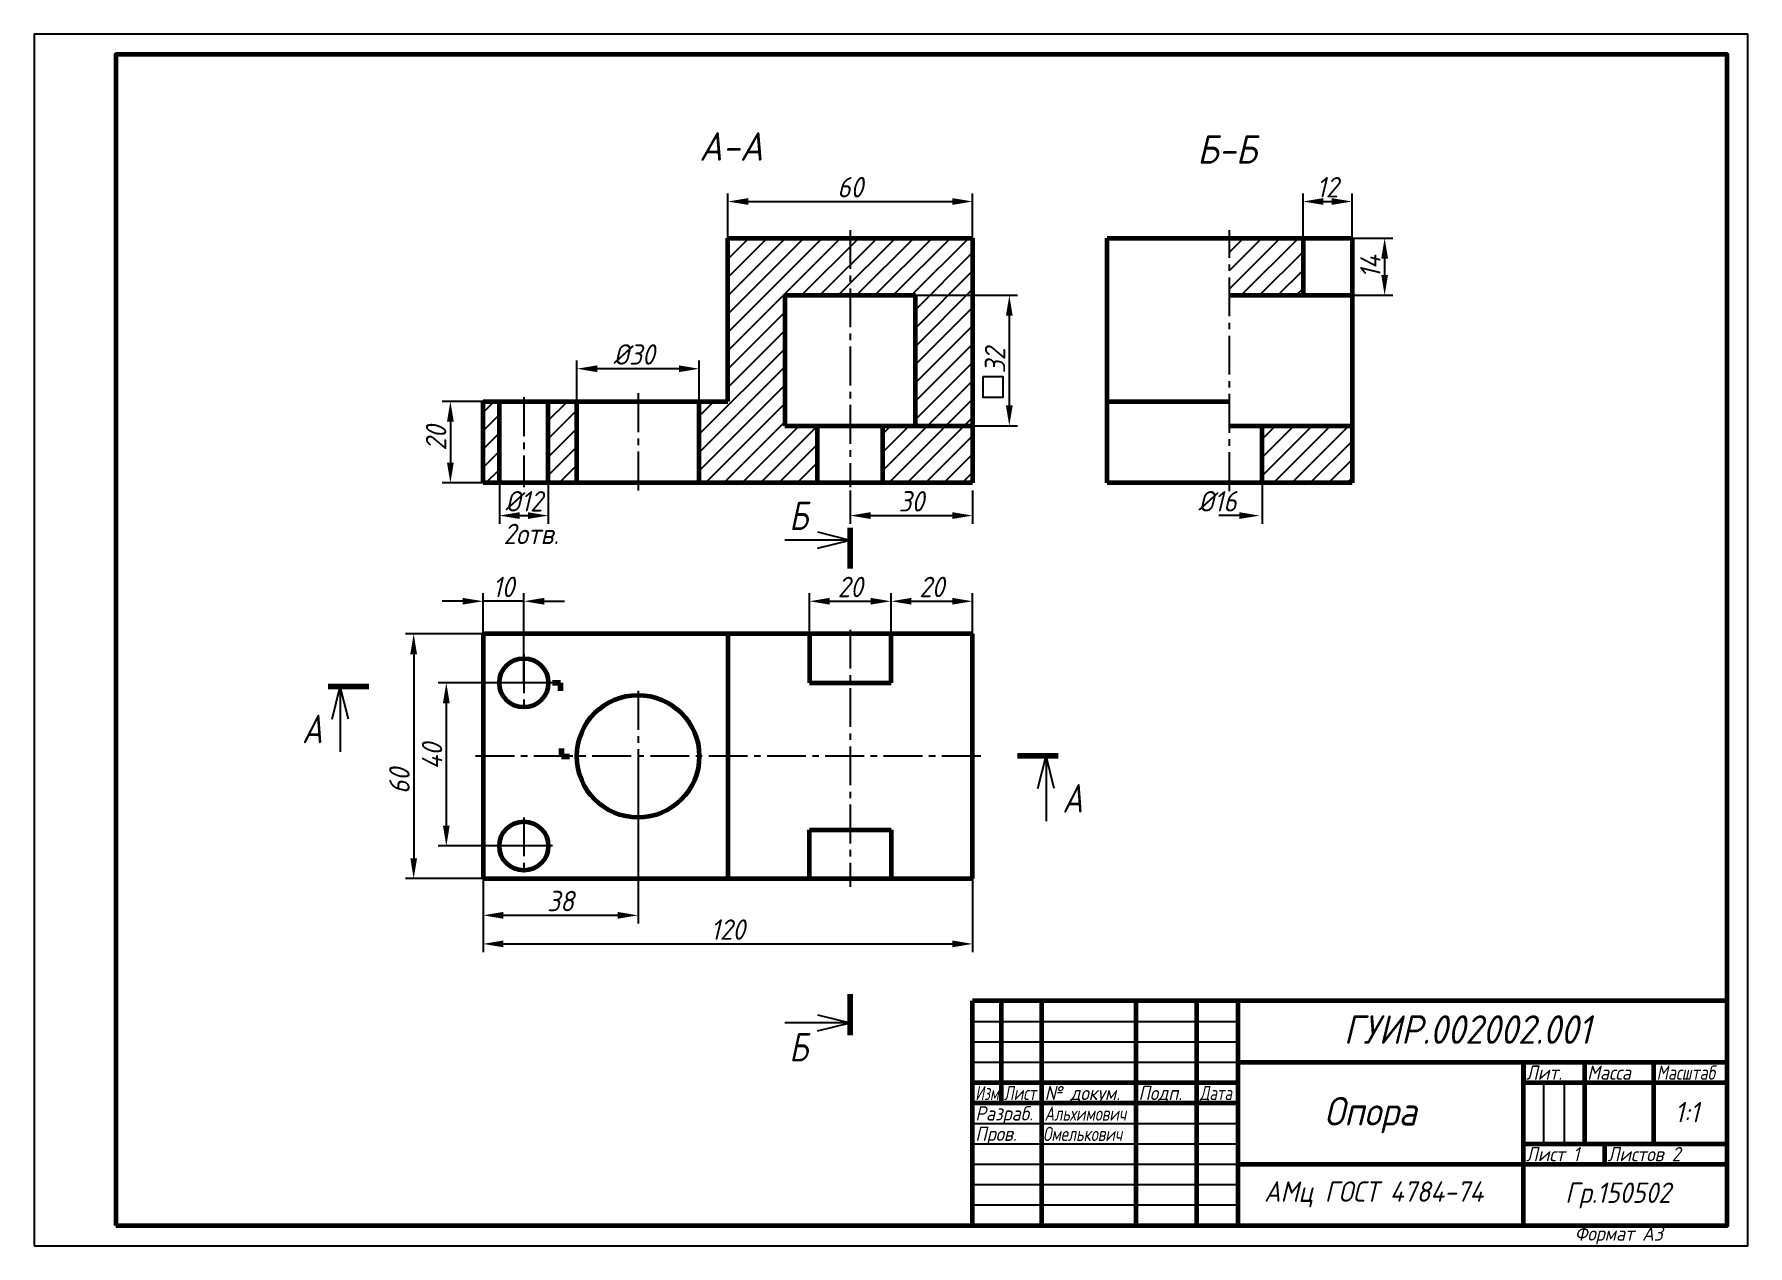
# Model space of a CAD drawing. Header units: millimetres. Extents: x 0 to 420, y 0 to 297.
import ezdxf

# ---------------------------------------------------------------- set-up
doc = ezdxf.new("R2010")
doc.units = ezdxf.units.MM
doc.header["$LTSCALE"] = 0.5
doc.linetypes.add('осевая2', pattern=[28.575, 19.05, -3.175, 3.175, -3.175])
doc.layers.get('0').update_dxf_attribs({"lineweight": 60})
doc.layers.get('Defpoints').update_dxf_attribs({"color": 5})
doc.layers.add('1-оси', color=1, linetype='осевая2')
doc.layers.add('3-размеры', color=6, linetype='Continuous')
doc.layers.add('2-штриховка', color=7, linetype='Continuous', true_color=0x00c7c7)
doc.layers.add('4-текст', color=7, linetype='Continuous', true_color=0x00ad00)
doc.styles.get("Standard").update_dxf_attribs({"font": 'ISOCPEUI.TTF', "width": 0.9})
doc.dimstyles.new('Standart', dxfattribs={"dimtxt": 5, "dimasz": 5, "dimexe": 2, "dimexo": 0, "dimgap": 1, "dimtad": 1, "dimtoh": 1, "dimdec": 0, "dimtxsty": 'Standard', "dimcen": 2.5, "dimadec": 0, "dimazin": 0, "dimtfac": 1, "dimtdec": 0, "dimtmove": 0, "dimatfit": 3, "dimldrblk": 'DOTSMALL', "dimfxl": 1, "dimarcsym": 0})

# ---------------------------------------------------------------- blocks, each defined once
blk = doc.blocks.new('*D2')
at = {"layer": '3-размеры', "color": 0, "lineweight": -2, "transparency": 16777216}
for p, q in [((170, 247), (170, 258)), ((230, 247), (230, 258)), ((175, 256), (225, 256))]:
    blk.add_line(p, q, dxfattribs=at)
at = {"layer": '3-размеры', "color": 0, "transparency": 16777216}
for points in [[(175, 256.83), (175, 255.17), (170, 256)], [(225, 256.83), (225, 255.17), (230, 256)]]:
    blk.add_solid(points, dxfattribs=at)
at = {"layer": 'Defpoints', "color": 0, "transparency": 16777216}
for p in [(230, 256), (170, 247), (230, 247)]:
    blk.add_point(p, dxfattribs=at)
at = {"layer": '3-размеры', "color": 0, "transparency": 16777216, "insert": (200, 259.5), "char_height": 5, "attachment_point": 5}
blk.add_mtext('60', dxfattribs=at)
blk = doc.blocks.new('_DotSmall')
at = {"color": 0, "linetype": 'ByBlock', "const_width": 0.5}
blk.add_lwpolyline([(-0.0625, 0, 1), (0.0625, 0, 1)], format="xyb", close=True, dxfattribs=at)
blk = doc.blocks.new('*D3')
at = {"layer": '3-размеры', "color": 0, "lineweight": -2, "transparency": 16777216}
for p, q in [((110, 207), (100, 207)), ((102, 202), (102, 192)), ((110, 187), (100, 187))]:
    blk.add_line(p, q, dxfattribs=at)
at = {"layer": '3-размеры', "color": 0, "transparency": 16777216}
for points in [[(101.17, 202), (102.83, 202), (102, 207)], [(101.17, 192), (102.83, 192), (102, 187)]]:
    blk.add_solid(points, dxfattribs=at)
at = {"layer": 'Defpoints', "color": 0, "transparency": 16777216}
for p in [(110, 207), (102, 187), (110, 187)]:
    blk.add_point(p, dxfattribs=at)
at = {"layer": '3-размеры', "color": 0, "transparency": 16777216, "insert": (98.5, 198), "char_height": 5, "attachment_point": 5, "rotation": 90}
blk.add_mtext('20', dxfattribs=at)
blk = doc.blocks.new('*D4')
at = {"layer": '3-размеры', "color": 0, "lineweight": -2, "transparency": 16777216}
for p, q in [((114, 187), (114, 177)), ((126, 187), (126, 177)), ((119, 179), (121, 179))]:
    blk.add_line(p, q, dxfattribs=at)
at = {"layer": '3-размеры', "color": 0, "transparency": 16777216}
for points in [[(119, 179.83), (119, 178.17), (114, 179)], [(121, 179.83), (121, 178.17), (126, 179)]]:
    blk.add_solid(points, dxfattribs=at)
at = {"layer": 'Defpoints', "color": 0, "transparency": 16777216}
for p in [(114, 187), (126, 187), (126, 179)]:
    blk.add_point(p, dxfattribs=at)
at = {"layer": '3-размеры', "color": 0, "transparency": 16777216, "insert": (120, 182.5), "char_height": 5, "attachment_point": 5}
blk.add_mtext('%%C12', dxfattribs=at)
blk = doc.blocks.new('*D5')
at = {"layer": '3-размеры', "color": 0, "lineweight": -2, "transparency": 16777216}
for p, q in [((133, 187), (133, 217)), ((158, 215), (138, 215)), ((163, 187), (163, 217))]:
    blk.add_line(p, q, dxfattribs=at)
at = {"layer": '3-размеры', "color": 0, "transparency": 16777216}
for points in [[(138, 215.83), (138, 214.17), (133, 215)], [(158, 215.83), (158, 214.17), (163, 215)]]:
    blk.add_solid(points, dxfattribs=at)
at = {"layer": 'Defpoints', "color": 0, "transparency": 16777216}
for p in [(133, 215), (133, 187), (163, 187)]:
    blk.add_point(p, dxfattribs=at)
at = {"layer": '3-размеры', "color": 0, "transparency": 16777216, "insert": (147, 218.5), "char_height": 5, "attachment_point": 5}
blk.add_mtext('%%C30', dxfattribs=at)
blk = doc.blocks.new('*D6')
at = {"layer": '3-размеры', "color": 0, "lineweight": -2, "transparency": 16777216}
for p, q in [((216, 233), (241, 233)), ((239, 228), (239, 206)), ((216, 201), (241, 201))]:
    blk.add_line(p, q, dxfattribs=at)
at = {"layer": '3-размеры', "color": 0, "transparency": 16777216}
for points in [[(238.17, 228), (239.83, 228), (239, 233)], [(238.17, 206), (239.83, 206), (239, 201)]]:
    blk.add_solid(points, dxfattribs=at)
at = {"layer": 'Defpoints', "color": 0, "transparency": 16777216}
for p in [(216, 233), (216, 201), (239, 201)]:
    blk.add_point(p, dxfattribs=at)
at = {"layer": '3-размеры', "color": 0, "transparency": 16777216, "insert": (235.5, 217), "char_height": 5, "attachment_point": 5, "rotation": 90}
blk.add_mtext('32', dxfattribs=at)
blk = doc.blocks.new('*D7')
at = {"layer": '3-размеры', "color": 0, "lineweight": -2, "transparency": 16777216}
for p, q in [((323, 247), (333, 247)), ((331, 242), (331, 238)), ((323, 233), (333, 233))]:
    blk.add_line(p, q, dxfattribs=at)
at = {"layer": '3-размеры', "color": 0, "transparency": 16777216}
for points in [[(330.17, 242), (331.83, 242), (331, 247)], [(330.17, 238), (331.83, 238), (331, 233)]]:
    blk.add_solid(points, dxfattribs=at)
at = {"layer": 'Defpoints', "color": 0, "transparency": 16777216}
for p in [(323, 247), (323, 233), (331, 233)]:
    blk.add_point(p, dxfattribs=at)
at = {"layer": '3-размеры', "color": 0, "transparency": 16777216, "insert": (327.5, 240), "char_height": 5, "attachment_point": 5, "rotation": 90}
blk.add_mtext('14', dxfattribs=at)
blk = doc.blocks.new('*D8')
at = {"layer": '3-размеры', "color": 0, "lineweight": -2, "transparency": 16777216}
for p, q in [((110, 150), (91, 150)), ((93, 145), (93, 95)), ((110, 90), (91, 90))]:
    blk.add_line(p, q, dxfattribs=at)
at = {"layer": '3-размеры', "color": 0, "transparency": 16777216}
for points in [[(92.17, 145), (93.83, 145), (93, 150)], [(92.17, 95), (93.83, 95), (93, 90)]]:
    blk.add_solid(points, dxfattribs=at)
at = {"layer": 'Defpoints', "color": 0, "transparency": 16777216}
for p in [(110, 150), (93, 90), (110, 90)]:
    blk.add_point(p, dxfattribs=at)
at = {"layer": '3-размеры', "color": 0, "transparency": 16777216, "insert": (89.5, 113.91), "char_height": 5, "attachment_point": 5, "rotation": 90}
blk.add_mtext('60', dxfattribs=at)
blk = doc.blocks.new('*D9')
at = {"layer": '3-размеры', "color": 0, "lineweight": -2, "transparency": 16777216}
for p, q in [((110, 150), (110, 160)), ((120, 138), (120, 160)), ((105, 158), (100, 158)), ((120, 158), (110, 158)), ((125, 158), (130, 158))]:
    blk.add_line(p, q, dxfattribs=at)
at = {"layer": '3-размеры', "color": 0, "transparency": 16777216}
for points in [[(105, 158.83), (105, 157.17), (110, 158)], [(125, 158.83), (125, 157.17), (120, 158)]]:
    blk.add_solid(points, dxfattribs=at)
at = {"layer": 'Defpoints', "color": 0, "transparency": 16777216}
for p in [(110, 158), (110, 150), (120, 138)]:
    blk.add_point(p, dxfattribs=at)
at = {"layer": '3-размеры', "color": 0, "transparency": 16777216, "insert": (115, 161.5), "char_height": 5, "attachment_point": 5}
blk.add_mtext('10', dxfattribs=at)
blk = doc.blocks.new('*D10')
at = {"layer": '3-размеры', "color": 0, "lineweight": -2, "transparency": 16777216}
for p, q in [((110, 120), (110, 79)), ((148, 120), (148, 79)), ((143, 81), (115, 81))]:
    blk.add_line(p, q, dxfattribs=at)
at = {"layer": '3-размеры', "color": 0, "transparency": 16777216}
for points in [[(115, 81.83), (115, 80.17), (110, 81)], [(143, 81.83), (143, 80.17), (148, 81)]]:
    blk.add_solid(points, dxfattribs=at)
at = {"layer": 'Defpoints', "color": 0, "transparency": 16777216}
for p in [(110, 120), (148, 120), (110, 81)]:
    blk.add_point(p, dxfattribs=at)
at = {"layer": '3-размеры', "color": 0, "transparency": 16777216, "insert": (129, 84.5), "char_height": 5, "attachment_point": 5}
blk.add_mtext('38', dxfattribs=at)
blk = doc.blocks.new('*D11')
at = {"layer": '3-размеры', "color": 0, "lineweight": -2, "transparency": 16777216}
for p, q in [((110, 90), (110, 72)), ((230, 90), (230, 72)), ((115, 74), (225, 74))]:
    blk.add_line(p, q, dxfattribs=at)
at = {"layer": '3-размеры', "color": 0, "transparency": 16777216}
for points in [[(115, 74.83), (115, 73.17), (110, 74)], [(225, 74.83), (225, 73.17), (230, 74)]]:
    blk.add_solid(points, dxfattribs=at)
at = {"layer": 'Defpoints', "color": 0, "transparency": 16777216}
for p in [(110, 90), (230, 90), (230, 74)]:
    blk.add_point(p, dxfattribs=at)
at = {"layer": '3-размеры', "color": 0, "transparency": 16777216, "insert": (170, 77.5), "char_height": 5, "attachment_point": 5}
blk.add_mtext('120', dxfattribs=at)
blk = doc.blocks.new('*D12')
at = {"layer": '3-размеры', "color": 0, "lineweight": -2, "transparency": 16777216}
for p, q in [((311, 247), (311, 258)), ((323, 247), (323, 258)), ((316, 256), (318, 256))]:
    blk.add_line(p, q, dxfattribs=at)
at = {"layer": '3-размеры', "color": 0, "transparency": 16777216}
for points in [[(316, 256.83), (316, 255.17), (311, 256)], [(318, 256.83), (318, 255.17), (323, 256)]]:
    blk.add_solid(points, dxfattribs=at)
at = {"layer": 'Defpoints', "color": 0, "transparency": 16777216}
for p in [(323, 256), (311, 247), (323, 247)]:
    blk.add_point(p, dxfattribs=at)
at = {"layer": '3-размеры', "color": 0, "transparency": 16777216, "insert": (317, 259.5), "char_height": 5, "attachment_point": 5}
blk.add_mtext('12', dxfattribs=at)
blk = doc.blocks.new('*D13')
at = {"layer": '3-размеры', "color": 0, "lineweight": -2, "transparency": 16777216}
for p, q in [((190, 150), (190, 160)), ((210, 150), (210, 160)), ((195, 158), (205, 158))]:
    blk.add_line(p, q, dxfattribs=at)
at = {"layer": '3-размеры', "color": 0, "transparency": 16777216}
for points in [[(195, 158.83), (195, 157.17), (190, 158)], [(205, 158.83), (205, 157.17), (210, 158)]]:
    blk.add_solid(points, dxfattribs=at)
at = {"layer": 'Defpoints', "color": 0, "transparency": 16777216}
for p in [(210, 158), (190, 150), (210, 150)]:
    blk.add_point(p, dxfattribs=at)
at = {"layer": '3-размеры', "color": 0, "transparency": 16777216, "insert": (200, 161.5), "char_height": 5, "attachment_point": 5}
blk.add_mtext('20', dxfattribs=at)
blk = doc.blocks.new('*D14')
at = {"layer": '3-размеры', "color": 0, "lineweight": -2, "transparency": 16777216}
for p, q in [((210, 150), (210, 160)), ((230, 150), (230, 160)), ((215, 158), (225, 158))]:
    blk.add_line(p, q, dxfattribs=at)
at = {"layer": '3-размеры', "color": 0, "transparency": 16777216}
for points in [[(215, 158.83), (215, 157.17), (210, 158)], [(225, 158.83), (225, 157.17), (230, 158)]]:
    blk.add_solid(points, dxfattribs=at)
at = {"layer": 'Defpoints', "color": 0, "transparency": 16777216}
for p in [(230, 158), (210, 150), (230, 150)]:
    blk.add_point(p, dxfattribs=at)
at = {"layer": '3-размеры', "color": 0, "transparency": 16777216, "insert": (220, 161.5), "char_height": 5, "attachment_point": 5}
blk.add_mtext('20', dxfattribs=at)
blk = doc.blocks.new('*D15')
at = {"layer": '3-размеры', "color": 0, "lineweight": -2, "transparency": 16777216}
for p, q in [((200, 185.12), (200, 177)), ((230, 185.12), (230, 177)), ((205, 179), (225, 179))]:
    blk.add_line(p, q, dxfattribs=at)
at = {"layer": '3-размеры', "color": 0, "transparency": 16777216}
for points in [[(205, 179.83), (205, 178.17), (200, 179)], [(225, 179.83), (225, 178.17), (230, 179)]]:
    blk.add_solid(points, dxfattribs=at)
at = {"layer": 'Defpoints', "color": 0, "transparency": 16777216}
for p in [(200, 187), (230, 187), (230, 179)]:
    blk.add_point(p, dxfattribs=at)
at = {"layer": '3-размеры', "color": 0, "transparency": 16777216, "insert": (215, 182.5), "char_height": 5, "attachment_point": 5}
blk.add_mtext('30', dxfattribs=at)
blk = doc.blocks.new('lnraz')
at = {"lineweight": 100}
blk.add_line((-3, 0), (7, 0), dxfattribs=at)
at = {"lineweight": -3}
for p, q in [((-1.98, -7.99), (0, 0)), ((0, 0), (0, -16)), ((2, -8), (0, 0))]:
    blk.add_line(p, q, dxfattribs=at)
at = {"width": 0.8}
blk.add_text('A', height=7, dxfattribs=at).set_placement((-9.37, -13.92))
blk = doc.blocks.new('Pnraz')
at = {"lineweight": 100}
blk.add_line((3, 0), (-7, 0), dxfattribs=at)
at = {"lineweight": -3}
for p, q in [((-2, -8), (0, 0)), ((0, 0), (0, -16)), ((1.98, -7.99), (0, 0))]:
    blk.add_line(p, q, dxfattribs=at)
at = {"width": 0.8}
blk.add_text('A', height=7, dxfattribs=at).set_placement((4, -13.92))
blk = doc.blocks.new('*D20')
at = {"layer": '3-размеры', "color": 0, "lineweight": -2, "transparency": 16777216}
for p, q in [((120, 138), (99, 138)), ((101, 133), (101, 103)), ((120, 98), (99, 98))]:
    blk.add_line(p, q, dxfattribs=at)
at = {"layer": '3-размеры', "color": 0, "transparency": 16777216}
for points in [[(100.17, 133), (101.83, 133), (101, 138)], [(100.17, 103), (101.83, 103), (101, 98)]]:
    blk.add_solid(points, dxfattribs=at)
at = {"layer": 'Defpoints', "color": 0, "transparency": 16777216}
for p in [(120, 138), (101, 98), (120, 98)]:
    blk.add_point(p, dxfattribs=at)
at = {"layer": '3-размеры', "color": 0, "transparency": 16777216, "insert": (97.5, 120), "char_height": 5, "attachment_point": 5, "rotation": 90}
blk.add_mtext('40', dxfattribs=at)

msp = doc.modelspace()

# ---------------------------------------------------------------- hatches: boundary and pattern name
at = {"layer": '2-штриховка'}
h = msp.add_hatch(dxfattribs=at)
h.set_pattern_fill('ANSI31', color=256)
h.paths.add_polyline_path([(114, 207), (110, 207), (110, 187), (114, 187)])
h.paths.add_polyline_path([(133, 207), (126, 207), (126, 187), (133, 187)])
h.paths.add_polyline_path([(192, 201), (184, 201), (184, 233), (200, 233), (200, 247), (170, 247), (170, 207), (163, 207), (163, 187), (192, 187)])
h.paths.add_polyline_path([(230, 247), (200, 247), (200, 233), (216, 233), (230, 233)])
h.paths.add_polyline_path([(230, 233), (216, 233), (216, 201), (230, 201)])
h.paths.add_polyline_path([(230, 201), (216, 201), (208, 201), (208, 187), (230, 187)])
h.paths.add_polyline_path([(311, 247), (293, 247), (293, 233), (311, 233)])
h.paths.add_polyline_path([(323, 201), (301, 201), (301, 187), (323, 187)])

# ---------------------------------------------------------------- linework, layer by layer
for p, q in [((170, 207), (170, 247)), ((170, 247), (230, 247)), ((230, 247), (230, 187)), ((263, 187), (263, 247)), ((263, 247), (323, 247)), ((311, 247), (311, 233)), ((323, 247), (323, 187)), ((184, 233), (216, 233)), ((184, 233), (184, 201)), ((216, 201), (216, 233)), ((293, 233), (323, 233)), ((110, 187), (110, 207)), ((110, 207), (170, 207)), ((114, 187), (114, 207)), ((126, 187), (126, 207)), ((133, 187), (133, 207)), ((163, 187), (163, 207)), ((263, 207), (293, 207)), ((184, 201), (216, 201)), ((192, 187), (192, 201)), ((208, 187), (208, 201)), ((216, 201), (230, 201)), ((293, 201), (323, 201)), ((301, 187), (301, 201)), ((230, 187), (110, 187)), ((323, 187), (263, 187)), ((230, 150), (110, 150)), ((110, 150), (110, 90)), ((170, 150), (170, 90)), ((190, 150), (190, 138)), ((210, 138), (210, 150)), ((230, 90), (230, 150)), ((190, 138), (210, 138)), ((190, 90), (190, 102)), ((190, 102), (210, 102)), ((210, 102), (210, 90)), ((110, 90), (230, 90)), ((365, 45), (365, 40))]:
    msp.add_line(p, q)
at = {"lineweight": -3}
for p, q in [((200, 173), (184, 173)), ((192, 171), (200, 173)), ((192.01, 174.98), (200, 173)), ((200, 54.64), (184, 54.64)), ((192, 56.64), (200, 54.64)), ((192.01, 52.66), (200, 54.64)), ((230, 55), (295, 55)), ((230, 50), (295, 50)), ((230, 45), (295, 45)), ((370, 25), (370, 40)), ((375, 40), (375, 25)), ((230, 30), (295, 30)), ((230, 25), (295, 25)), ((230, 20), (295, 20)), ((230, 15), (295, 15)), ((230, 10), (295, 10))]:
    msp.add_line(p, q, dxfattribs=at)
at = {"lineweight": 100}
for p, q in [((200, 176), (200, 166)), ((127, 138), (129, 138)), ((129, 138), (129, 136)), ((129.21, 119.91), (129.21, 121.91)), ((131.21, 119.91), (129.21, 119.91)), ((200, 51.64), (200, 61.64))]:
    msp.add_line(p, q, dxfattribs=at)
at = {"lineweight": 60}
for p, q in [((415, 60), (230, 60)), ((230, 5), (230, 60)), ((237, 60), (237, 35)), ((247, 5), (247, 60)), ((270, 60), (270, 5)), ((285, 5), (285, 60)), ((295, 60), (295, 5)), ((295, 45), (415, 45)), ((365, 5), (365, 45)), ((380, 45), (380, 25)), ((397, 25), (397, 45)), ((230, 40), (295, 40)), ((365, 40), (415, 40)), ((230, 35), (295, 35)), ((365, 25), (415, 25)), ((385, 20), (385, 25)), ((295, 20), (415, 20))]:
    msp.add_line(p, q, dxfattribs=at)
msp.add_lwpolyline([(20, 5), (415, 5), (415, 292), (20, 292)], close=True, dxfattribs=at)
for centre, radius in [((120, 138), 6), ((148, 120), 15), ((120, 98), 6)]:
    msp.add_circle(centre, radius)
at = {"layer": '1-оси'}
for p, q in [((200, 249), (200, 186)), ((293, 185), (293, 249)), ((120, 208), (120, 186)), ((148, 209), (148, 185)), ((200, 151), (200, 88)), ((120, 145), (120, 131)), ((127, 138), (113, 138)), ((148, 136), (148, 104)), ((232, 120), (108, 120)), ((120, 105), (120, 91)), ((127, 98), (113, 98))]:
    msp.add_line(p, q, dxfattribs=at)
at = {"layer": '3-размеры'}
for p, q in [((301, 187), (301, 177)), ((295.37, 179), (290.37, 179))]:
    msp.add_line(p, q, dxfattribs=at)
msp.add_lwpolyline([(232.5, 213), (232.5, 208), (237.5, 208), (237.5, 213)], close=True, dxfattribs=at)
msp.add_solid([(295.37, 179.83), (295.37, 178.17), (300.37, 179)], dxfattribs=at)
at = {"layer": '4-текст'}
msp.add_line((208, 187), (208, 187), dxfattribs=at)
at = {"layer": 'Defpoints'}
msp.add_lwpolyline([(0, 0), (420, 0), (420, 297), (0, 297)], close=True, dxfattribs=at)

# ---------------------------------------------------------------- block references
for name, p in [('lnraz', (75, 137.11)), ('Pnraz', (248, 120.11))]:
    msp.add_blockref(name, p)

# ---------------------------------------------------------------- texts
at = {"width": 0.8}
for p in [(185.07, 175.46), (185.07, 45.18)]:
    msp.add_text('Б', height=7, dxfattribs=at).set_placement(p)
at = {"lineweight": -3, "width": 0.9}
msp.add_text('Формат А3', height=3.5, dxfattribs=at).set_placement((377.6, 1.25))
at = {"char_height": 7, "attachment_point": 1}
for s, insert in [('A-A', (163, 273)), ('Б-Б', (285.08, 272.26))]:
    msp.add_mtext_dynamic_manual_height_columns(s, width=19, gutter_width=10, heights=[0], dxfattribs=dict(at, insert=insert))
at = {"layer": '3-размеры', "insert": (290, 182.5), "char_height": 5, "attachment_point": 5}
msp.add_mtext('%%C16', dxfattribs=at)
at = {"layer": '3-размеры', "insert": (115, 177), "char_height": 5, "attachment_point": 1}
msp.add_mtext_dynamic_manual_height_columns('2отв.', width=11, gutter_width=10, heights=[0], dxfattribs=at)
at = {"layer": '4-текст', "lineweight": -3}
for s, height, width, p in [('Лит.', 3.5, 0.9, (365.67, 40.7)), ('Масса', 3.5, 0.9, (380.67, 40.7)), ('Масштаб', 3.5, 0.8, (397.67, 40.7)), ('Изм.', 3.5, 0.7, (230.67, 35.7)), ('Лист', 3.5, 0.75, (237.67, 35.7)), ('№ докум.', 3.5, 0.9, (247.67, 35.7)), ('Подп.', 3.5, 0.9, (270.67, 35.7)), ('Дата', 3.5, 0.75, (285.67, 35.7)), ('Разраб.', 3.5, 0.9, (230.67, 30.7)), ('Альхимович', 3.5, 0.75, (247.63, 30.65)), ('Опора', 7, 0.9, (316.18, 29.47)), ('1:1', 5, 0.9, (402.12, 30.25)), ('Пров.', 3.5, 0.9, (230.67, 25.7)), ('Омелькович', 3.5, 0.75, (247.26, 25.67)), ('Лист 1', 3.5, 0.9, (365.67, 20.7)), ('Листов 2', 3.5, 0.9, (385.67, 20.7)), ('АМц ГОСТ 4784-74', 5, 0.9, (301.43, 10.78)), ('Гр.150502', 5, 0.9, (375.24, 10.5))]:
    msp.add_text(s, height=height, dxfattribs=dict(at, width=width)).set_placement(p)
at = {"layer": '4-текст', "insert": (321, 56.5), "char_height": 7, "width": 12.1901, "attachment_point": 1}
msp.add_mtext('ГУИР.002002.001', dxfattribs=at)

# ---------------------------------------------------------------- dimensions: what is measured, and where the dimension line sits
at = {"layer": '3-размеры'}
for base, p1, p2, picture, middle in [((230, 256), (170, 247), (230, 247), '*D2', (200, 256)), ((323, 256), (311, 247), (323, 247), '*D12', (317, 256)), ((230, 179), (200, 187), (230, 187), '*D15', (215, 179)), ((110, 158), (120, 138), (110, 150), '*D9', (115, 158)), ((210, 158), (190, 150), (210, 150), '*D13', (200, 158)), ((230, 158), (210, 150), (230, 150), '*D14', (220, 158)), ((110, 81), (148, 120), (110, 120), '*D10', (129, 81)), ((230, 74), (110, 90), (230, 90), '*D11', (170, 74))]:
    dim = msp.add_linear_dim(base=base, p1=p1, p2=p2, dimstyle='Standart', dxfattribs=at)
    dim.commit()
    dim.dimension.update_dxf_attribs({"geometry": picture, "text_midpoint": middle, "dimtype": 160})
for base, p1, p2, picture, middle in [((331, 233), (323, 247), (323, 233), '*D7', (331, 240)), ((239, 201), (216, 233), (216, 201), '*D6', (239, 217)), ((102, 187), (110, 207), (110, 187), '*D3', (102, 198)), ((93, 90), (110, 150), (110, 90), '*D8', (93, 113.91)), ((101, 98), (120, 138), (120, 98), '*D20', (101, 120))]:
    dim = msp.add_linear_dim(base=base, p1=p1, p2=p2, angle=90, dimstyle='Standart', dxfattribs=at)
    dim.commit()
    dim.dimension.update_dxf_attribs({"geometry": picture, "text_midpoint": middle, "dimtype": 160})
for base, p1, p2, picture, middle in [((133, 215), (163, 187), (133, 187), '*D5', (147, 215)), ((126, 179), (114, 187), (126, 187), '*D4', (120, 179))]:
    dim = msp.add_linear_dim(base=base, p1=p1, p2=p2, text='%%C<>', dimstyle='Standart', dxfattribs=at)
    dim.commit()
    dim.dimension.update_dxf_attribs({"geometry": picture, "text_midpoint": middle, "dimtype": 160})

doc.saveas('drawing.dxf')
